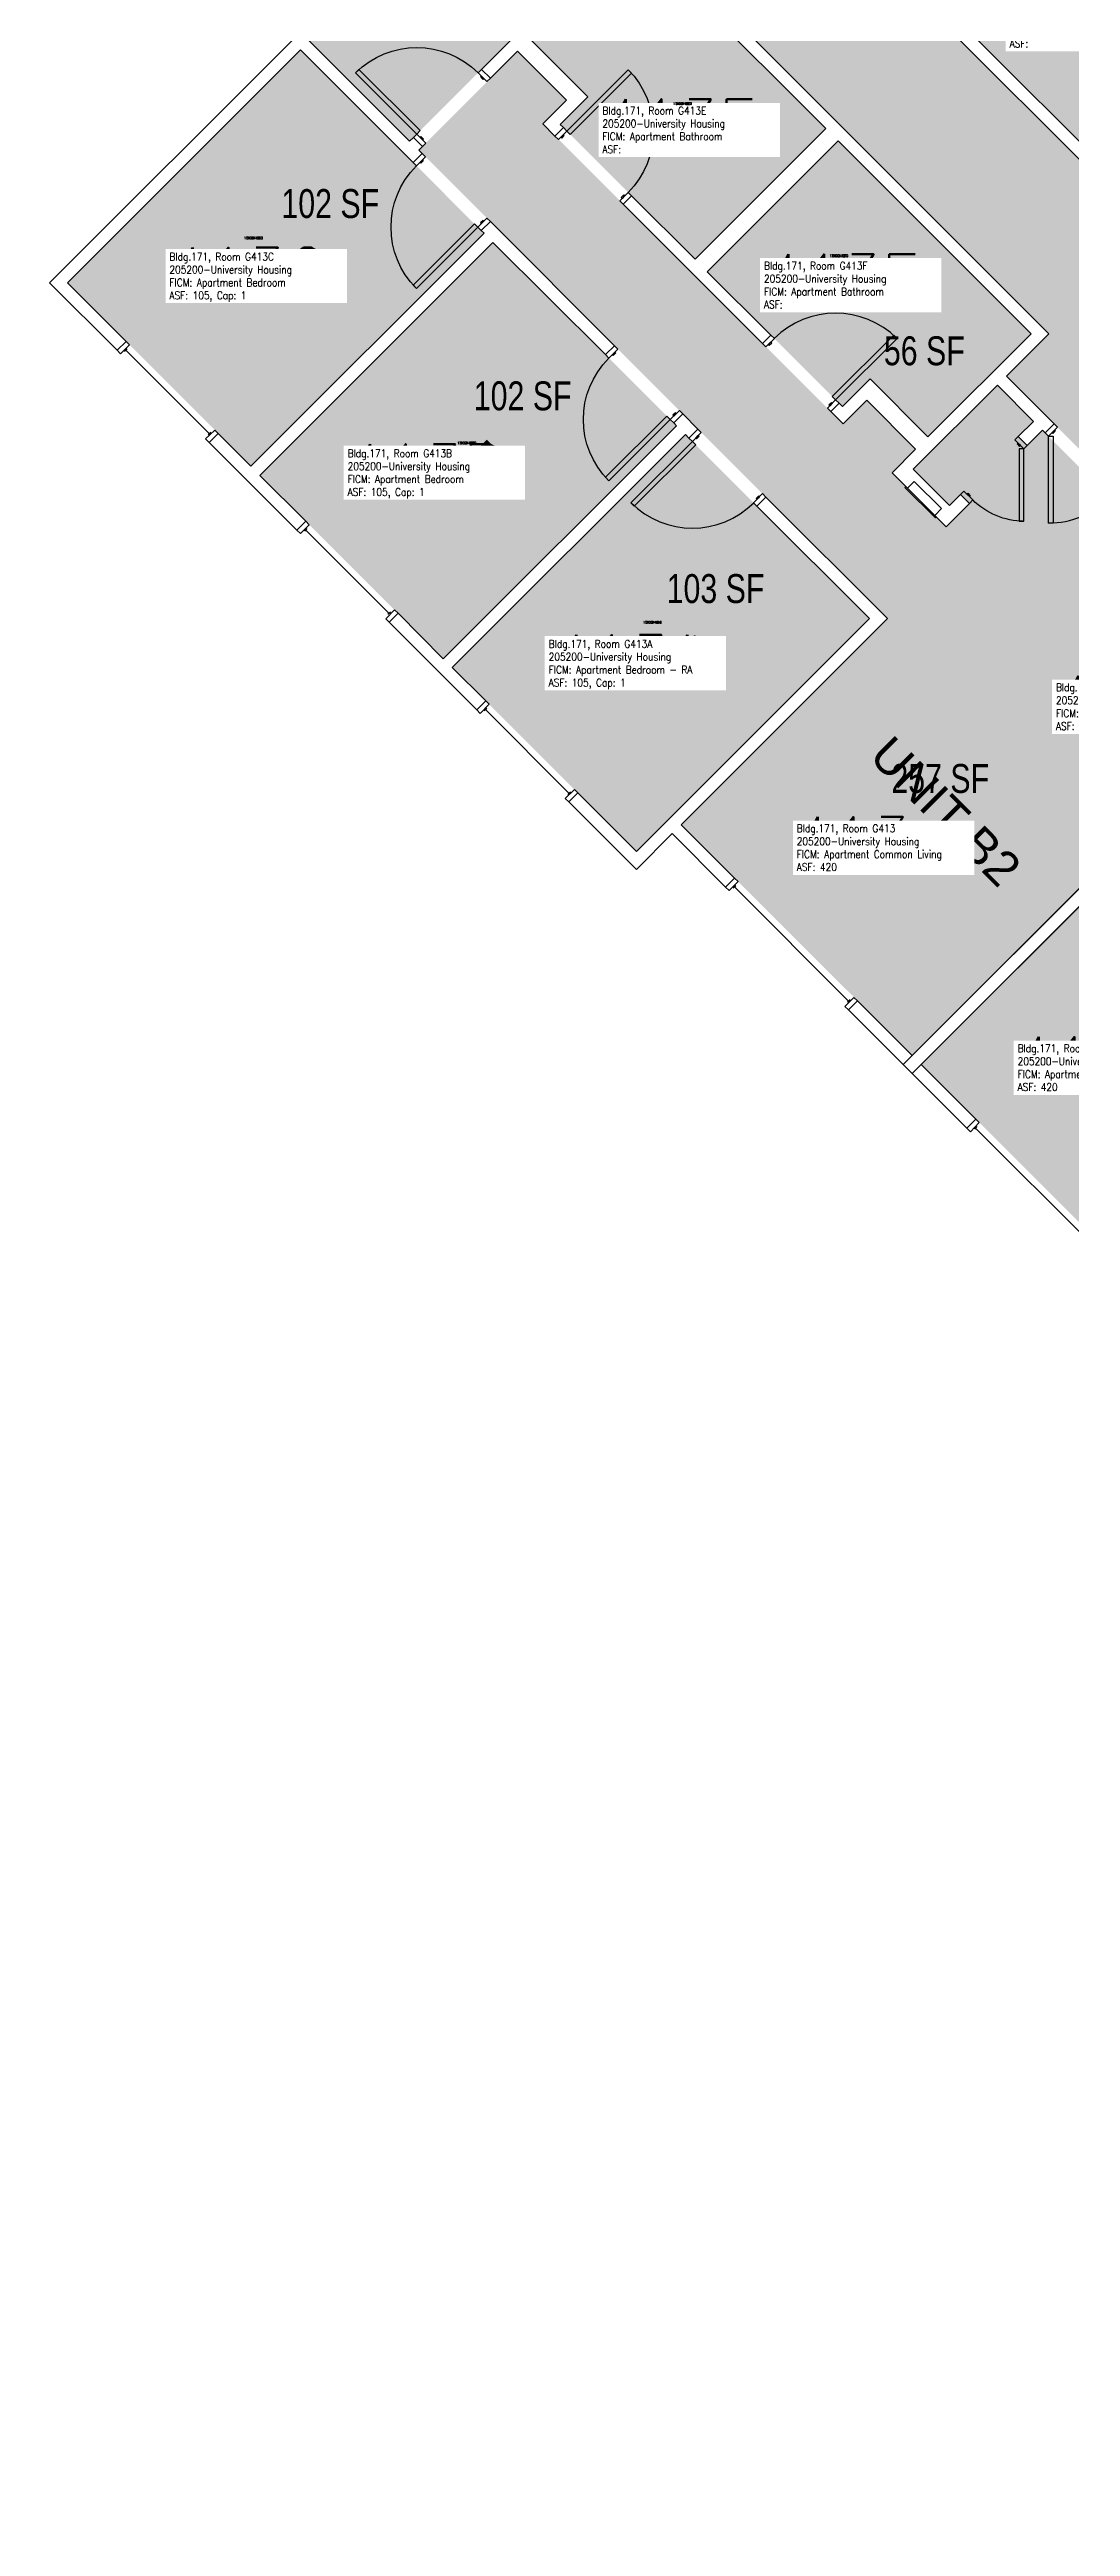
# Model space of a CAD drawing. Header units: inches. Extents: x 1062 to 4030, y -1482 to 1605.
# Drawn here: x 2177 to 2600, y 63 to 1091 of the extents above; entities that cross this region are included whole.
import ezdxf
from ezdxf.enums import TextEntityAlignment as Align

# ---------------------------------------------------------------- set-up
doc = ezdxf.new("R2010")
doc.units = ezdxf.units.IN
doc.header["$LTSCALE"] = 192
doc.header["$MEASUREMENT"] = 0
for name, color, linetype in [('A-AREA-IDEN', 1, 'Continuous'), ('A-DOOR', 2, 'Continuous'), ('A-GLAZ', 1, 'Continuous'), ('A-IDEN-RNUM', 7, 'Continuous'), ('A-IDEN-SNUM', 4, 'Continuous'), ('A-IDEN-VNUM', 4, 'Continuous'), ('A-WALL', 5, 'Continuous'), ('AREA-TEXT', 3, 'Continuous'), ('E-POWER', 2, 'Continuous'), ('Rooms-Category-Color', 7, 'Continuous'), ('Rooms-College-Color', 7, 'Continuous'), ('Rooms-Department-Color', 7, 'Continuous'), ('Rooms-Division-Color', 7, 'Continuous'), ('Rooms-Information', 7, 'Continuous')]:
    doc.layers.add(name, color=color, linetype=linetype)
doc.styles.add('AREA', font='arial.ttf', dxfattribs={"width": 0.75, "height": 12})
doc.styles.add('Dimstyle', font='arial.ttf')
doc.styles.add('ROOMSNUMBER', font='txt.shx', dxfattribs={"height": 0.03})
doc.styles.add('ROOMVNUMBER', font='simplex.shx', dxfattribs={"width": 0.85})
doc.styles.get("Standard").update_dxf_attribs({"font": 'arial.ttf'})

msp = doc.modelspace()

# ---------------------------------------------------------------- hatches: boundary and pattern name
h = msp.add_hatch()
h.set_pattern_fill('ANSI31', color=256, style=0)
h.set_pattern_definition([(270, (1828.62325, 814.43073), (-0.125, 2e-16), [])])
h.paths.add_polyline_path([(2475.9, 993), (2517.5, 951.4), (2524, 957.9), (2482.4, 999.5)], flags=9)
at = {"layer": 'Rooms-Category-Color', "true_color": 0xadadad}
msp.add_hatch(color=253, dxfattribs=at).paths.add_polyline_path([(2330.9, 1232.9), (2373.3, 1275.4), (2633.6, 1015.1), (2651.2, 1032.8), (2709.5, 974.6), (2691.8, 956.9), (2821.9, 826.8), (2839.6, 844.5), (2897.8, 786.2), (2880.1, 768.6), (3535.9, 112.8), (3553.6, 130.5), (3595.4, 88.6), (3577.7, 71), (3700.5, -51.8), (3658, -94.2), (3535.3, 28.5), (3517.6, 10.9), (3475.8, 52.7), (3493.5, 70.3), (2837.7, 726.1), (2820, 708.5), (2761.8, 766.7), (2779.5, 784.4), (2649.3, 914.5), (2631.7, 896.8), (2573.5, 955), (2591.1, 972.7)])
at = {"layer": 'Rooms-Category-Color', "true_color": 0x728ef3}
for points in [[(2330.9, 1225.5), (2242, 1136.6), (2325.9, 1052.6), (2414.9, 1141.5)], [(2553.6, 1102.5), (2633.6, 1022.5), (2676.4, 1065.3), (2652.3, 1089.4), (2663.8, 1100.9), (2607.8, 1156.8)], [(2388.4, 1059.5), (2444.3, 1003.6), (2498.6, 1057.8), (2418.6, 1137.8), (2375.8, 1095.1), (2399.8, 1071)], [(2260.1, 917.7), (2184, 993.8), (2280.7, 1090.5), (2356.8, 1014.3), (2260.4, 918)], [(2534.4, 673.1), (2438.6, 768.9), (2524.1, 854.5), (2329.7, 1048.9), (2370.7, 1089.9), (2391, 1069.6), (2381.2, 1059.8), (2505.7, 935.3), (2515.5, 945.1), (2535.8, 924.8), (2526, 915), (2548.4, 892.6), (2558, 902.2), (2554.3, 905.9), (2549.8, 901.4), (2534.8, 916.4), (2569.7, 951.3), (2584.7, 936.3), (2578.4, 930), (2582.1, 926.2), (2588.4, 932.6), (2631.7, 889.4), (2567.7, 825.4), (2617.3, 775.8), (2606.9, 765.5), (2616.8, 755.6)], [(2503.7, 1052.7), (2583.7, 972.7), (2540.9, 929.9), (2516.9, 954), (2505.4, 942.5), (2449.4, 998.4)], [(2263.8, 913.9), (2339.9, 837.8), (2436.6, 934.5), (2360.5, 1010.6), (2264.1, 914.3)], [(2343.6, 834.1), (2420, 757.8), (2516.7, 854.5), (2440.3, 930.8), (2343.9, 834.4)], [(2627.2, 765.9), (2708.8, 847.6), (2649.3, 907.1), (2567.7, 825.4)], [(2538.1, 669.4), (2633.9, 573.6), (2719.5, 659.1), (2913.9, 464.7), (2954.9, 505.7), (2934.6, 526), (2924.8, 516.2), (2800.3, 640.7), (2810.1, 650.5), (2789.8, 670.8), (2780, 661), (2757.6, 683.4), (2767.2, 693.1), (2770.9, 689.3), (2766.4, 684.8), (2781.4, 669.8), (2816.3, 704.8), (2801.3, 719.7), (2794.9, 713.4), (2791.2, 717.1), (2797.6, 723.5), (2754.4, 766.7), (2690.4, 702.7), (2640.8, 752.3), (2630.4, 741.9), (2620.5, 751.8)]]:
    msp.add_hatch(color=171, dxfattribs=at).paths.add_polyline_path(points)
at = {"layer": 'Rooms-College-Color', "true_color": 0xadadad}
for points in [[(2330.9, 1232.9), (2373.3, 1275.4), (2633.6, 1015.1), (2651.2, 1032.8), (2709.5, 974.6), (2691.8, 956.9), (2821.9, 826.8), (2839.6, 844.5), (2897.8, 786.2), (2880.1, 768.6), (3535.9, 112.8), (3553.6, 130.5), (3595.4, 88.6), (3577.7, 71), (3700.5, -51.8), (3658, -94.2), (3535.3, 28.5), (3517.6, 10.9), (3475.8, 52.7), (3493.5, 70.3), (2837.7, 726.1), (2820, 708.5), (2761.8, 766.7), (2779.5, 784.4), (2649.3, 914.5), (2631.7, 896.8), (2573.5, 955), (2591.1, 972.7)], [(2330.9, 1225.5), (2242, 1136.6), (2325.9, 1052.6), (2414.9, 1141.5)], [(2553.6, 1102.5), (2633.6, 1022.5), (2676.4, 1065.3), (2652.3, 1089.4), (2663.8, 1100.9), (2607.8, 1156.8)], [(2388.4, 1059.5), (2444.3, 1003.6), (2498.6, 1057.8), (2418.6, 1137.8), (2375.8, 1095.1), (2399.8, 1071)], [(2260.1, 917.7), (2184, 993.8), (2280.7, 1090.5), (2356.8, 1014.3), (2260.4, 918)], [(2534.4, 673.1), (2438.6, 768.9), (2524.1, 854.5), (2329.7, 1048.9), (2370.7, 1089.9), (2391, 1069.6), (2381.2, 1059.8), (2505.7, 935.3), (2515.5, 945.1), (2535.8, 924.8), (2526, 915), (2548.4, 892.6), (2558, 902.2), (2554.3, 905.9), (2549.8, 901.4), (2534.8, 916.4), (2569.7, 951.3), (2584.7, 936.3), (2578.4, 930), (2582.1, 926.2), (2588.4, 932.6), (2631.7, 889.4), (2567.7, 825.4), (2617.3, 775.8), (2606.9, 765.5), (2616.8, 755.6)], [(2503.7, 1052.7), (2583.7, 972.7), (2540.9, 929.9), (2516.9, 954), (2505.4, 942.5), (2449.4, 998.4)], [(2263.8, 913.9), (2339.9, 837.8), (2436.6, 934.5), (2360.5, 1010.6), (2264.1, 914.3)], [(2343.6, 834.1), (2420, 757.8), (2516.7, 854.5), (2440.3, 930.8), (2343.9, 834.4)], [(2627.2, 765.9), (2708.8, 847.6), (2649.3, 907.1), (2567.7, 825.4)], [(2538.1, 669.4), (2633.9, 573.6), (2719.5, 659.1), (2913.9, 464.7), (2954.9, 505.7), (2934.6, 526), (2924.8, 516.2), (2800.3, 640.7), (2810.1, 650.5), (2789.8, 670.8), (2780, 661), (2757.6, 683.4), (2767.2, 693.1), (2770.9, 689.3), (2766.4, 684.8), (2781.4, 669.8), (2816.3, 704.8), (2801.3, 719.7), (2794.9, 713.4), (2791.2, 717.1), (2797.6, 723.5), (2754.4, 766.7), (2690.4, 702.7), (2640.8, 752.3), (2630.4, 741.9), (2620.5, 751.8)]]:
    msp.add_hatch(color=253, dxfattribs=at).paths.add_polyline_path(points)
at = {"layer": 'Rooms-Department-Color', "true_color": 0xacacac}
msp.add_hatch(color=253, dxfattribs=at).paths.add_polyline_path([(2330.9, 1232.9), (2373.3, 1275.4), (2633.6, 1015.1), (2651.2, 1032.8), (2709.5, 974.6), (2691.8, 956.9), (2821.9, 826.8), (2839.6, 844.5), (2897.8, 786.2), (2880.1, 768.6), (3535.9, 112.8), (3553.6, 130.5), (3595.4, 88.6), (3577.7, 71), (3700.5, -51.8), (3658, -94.2), (3535.3, 28.5), (3517.6, 10.9), (3475.8, 52.7), (3493.5, 70.3), (2837.7, 726.1), (2820, 708.5), (2761.8, 766.7), (2779.5, 784.4), (2649.3, 914.5), (2631.7, 896.8), (2573.5, 955), (2591.1, 972.7)])
at = {"layer": 'Rooms-Department-Color', "true_color": 0x604aed}
for points in [[(2330.9, 1225.5), (2242, 1136.6), (2325.9, 1052.6), (2414.9, 1141.5)], [(2553.6, 1102.5), (2633.6, 1022.5), (2676.4, 1065.3), (2652.3, 1089.4), (2663.8, 1100.9), (2607.8, 1156.8)], [(2388.4, 1059.5), (2444.3, 1003.6), (2498.6, 1057.8), (2418.6, 1137.8), (2375.8, 1095.1), (2399.8, 1071)], [(2260.1, 917.7), (2184, 993.8), (2280.7, 1090.5), (2356.8, 1014.3), (2260.4, 918)], [(2534.4, 673.1), (2438.6, 768.9), (2524.1, 854.5), (2329.7, 1048.9), (2370.7, 1089.9), (2391, 1069.6), (2381.2, 1059.8), (2505.7, 935.3), (2515.5, 945.1), (2535.8, 924.8), (2526, 915), (2548.4, 892.6), (2558, 902.2), (2554.3, 905.9), (2549.8, 901.4), (2534.8, 916.4), (2569.7, 951.3), (2584.7, 936.3), (2578.4, 930), (2582.1, 926.2), (2588.4, 932.6), (2631.7, 889.4), (2567.7, 825.4), (2617.3, 775.8), (2606.9, 765.5), (2616.8, 755.6)], [(2503.7, 1052.7), (2583.7, 972.7), (2540.9, 929.9), (2516.9, 954), (2505.4, 942.5), (2449.4, 998.4)], [(2263.8, 913.9), (2339.9, 837.8), (2436.6, 934.5), (2360.5, 1010.6), (2264.1, 914.3)], [(2343.6, 834.1), (2420, 757.8), (2516.7, 854.5), (2440.3, 930.8), (2343.9, 834.4)], [(2627.2, 765.9), (2708.8, 847.6), (2649.3, 907.1), (2567.7, 825.4)], [(2538.1, 669.4), (2633.9, 573.6), (2719.5, 659.1), (2913.9, 464.7), (2954.9, 505.7), (2934.6, 526), (2924.8, 516.2), (2800.3, 640.7), (2810.1, 650.5), (2789.8, 670.8), (2780, 661), (2757.6, 683.4), (2767.2, 693.1), (2770.9, 689.3), (2766.4, 684.8), (2781.4, 669.8), (2816.3, 704.8), (2801.3, 719.7), (2794.9, 713.4), (2791.2, 717.1), (2797.6, 723.5), (2754.4, 766.7), (2690.4, 702.7), (2640.8, 752.3), (2630.4, 741.9), (2620.5, 751.8)]]:
    msp.add_hatch(color=173, dxfattribs=at).paths.add_polyline_path(points)
at = {"layer": 'Rooms-Division-Color', "true_color": 0xadadad}
msp.add_hatch(color=253, dxfattribs=at).paths.add_polyline_path([(2330.9, 1232.9), (2373.3, 1275.4), (2633.6, 1015.1), (2651.2, 1032.8), (2709.5, 974.6), (2691.8, 956.9), (2821.9, 826.8), (2839.6, 844.5), (2897.8, 786.2), (2880.1, 768.6), (3535.9, 112.8), (3553.6, 130.5), (3595.4, 88.6), (3577.7, 71), (3700.5, -51.8), (3658, -94.2), (3535.3, 28.5), (3517.6, 10.9), (3475.8, 52.7), (3493.5, 70.3), (2837.7, 726.1), (2820, 708.5), (2761.8, 766.7), (2779.5, 784.4), (2649.3, 914.5), (2631.7, 896.8), (2573.5, 955), (2591.1, 972.7)])
at = {"layer": 'Rooms-Division-Color', "true_color": 0x604aed}
for points in [[(2330.9, 1225.5), (2242, 1136.6), (2325.9, 1052.6), (2414.9, 1141.5)], [(2553.6, 1102.5), (2633.6, 1022.5), (2676.4, 1065.3), (2652.3, 1089.4), (2663.8, 1100.9), (2607.8, 1156.8)], [(2388.4, 1059.5), (2444.3, 1003.6), (2498.6, 1057.8), (2418.6, 1137.8), (2375.8, 1095.1), (2399.8, 1071)], [(2260.1, 917.7), (2184, 993.8), (2280.7, 1090.5), (2356.8, 1014.3), (2260.4, 918)], [(2534.4, 673.1), (2438.6, 768.9), (2524.1, 854.5), (2329.7, 1048.9), (2370.7, 1089.9), (2391, 1069.6), (2381.2, 1059.8), (2505.7, 935.3), (2515.5, 945.1), (2535.8, 924.8), (2526, 915), (2548.4, 892.6), (2558, 902.2), (2554.3, 905.9), (2549.8, 901.4), (2534.8, 916.4), (2569.7, 951.3), (2584.7, 936.3), (2578.4, 930), (2582.1, 926.2), (2588.4, 932.6), (2631.7, 889.4), (2567.7, 825.4), (2617.3, 775.8), (2606.9, 765.5), (2616.8, 755.6)], [(2503.7, 1052.7), (2583.7, 972.7), (2540.9, 929.9), (2516.9, 954), (2505.4, 942.5), (2449.4, 998.4)], [(2263.8, 913.9), (2339.9, 837.8), (2436.6, 934.5), (2360.5, 1010.6), (2264.1, 914.3)], [(2343.6, 834.1), (2420, 757.8), (2516.7, 854.5), (2440.3, 930.8), (2343.9, 834.4)], [(2627.2, 765.9), (2708.8, 847.6), (2649.3, 907.1), (2567.7, 825.4)], [(2538.1, 669.4), (2633.9, 573.6), (2719.5, 659.1), (2913.9, 464.7), (2954.9, 505.7), (2934.6, 526), (2924.8, 516.2), (2800.3, 640.7), (2810.1, 650.5), (2789.8, 670.8), (2780, 661), (2757.6, 683.4), (2767.2, 693.1), (2770.9, 689.3), (2766.4, 684.8), (2781.4, 669.8), (2816.3, 704.8), (2801.3, 719.7), (2794.9, 713.4), (2791.2, 717.1), (2797.6, 723.5), (2754.4, 766.7), (2690.4, 702.7), (2640.8, 752.3), (2630.4, 741.9), (2620.5, 751.8)]]:
    msp.add_hatch(color=173, dxfattribs=at).paths.add_polyline_path(points)

# ---------------------------------------------------------------- linework, layer by layer
at = {"layer": 'A-DOOR'}
for points in [[(2328.9, 1055.5), (2330.3, 1057), (2304.8, 1082.4), (2303.4, 1081)], [(2358, 1077.3), (2359.4, 1078.7), (2355.7, 1082.4), (2354.3, 1081)], [(2356.8, 1078.5), (2356.4, 1078.2), (2355.4, 1079.2), (2355.7, 1079.6)], [(2391.1, 1056.8), (2392.5, 1055.4), (2418, 1080.8), (2416.6, 1082.2)], [(2332.6, 1051.8), (2331.2, 1050.4), (2327.5, 1054.1), (2328.9, 1055.5)], [(2331.3, 1053.1), (2331.7, 1053.4), (2330.6, 1054.5), (2330.3, 1054.1)], [(2387.7, 1053.3), (2386.2, 1054.7), (2389.7, 1058.2), (2391.1, 1056.8)], [(2388.6, 1054.3), (2389, 1053.9), (2390, 1055), (2389.7, 1055.4)], [(2332.5, 1046.1), (2331.1, 1047.5), (2327.4, 1043.8), (2328.8, 1042.4)], [(2331.3, 1044.8), (2331.6, 1044.5), (2330.5, 1043.4), (2330.2, 1043.8)], [(2413.1, 1027.9), (2414.5, 1026.5), (2418, 1029.9), (2416.6, 1031.3)], [(2414.1, 1028.8), (2413.7, 1029.2), (2414.8, 1030.3), (2415.1, 1029.9)], [(2354.2, 1016.9), (2352.8, 1018.3), (2327.4, 992.9), (2328.8, 991.5)], [(2357.9, 1020.6), (2359.4, 1019.2), (2355.6, 1015.5), (2354.2, 1016.9)], [(2356.7, 1019.4), (2356.4, 1019.7), (2355.3, 1018.7), (2355.6, 1018.3)], [(2412.3, 966.3), (2410.9, 967.7), (2407.2, 964), (2408.6, 962.6)], [(2473.7, 967.2), (2472.3, 968.6), (2475.8, 972.1), (2477.2, 970.7)], [(2474.7, 968.2), (2475.1, 967.9), (2476.1, 968.9), (2475.8, 969.3)], [(2502.6, 945.2), (2501.2, 946.6), (2526.7, 972.1), (2528.1, 970.7)], [(2411.1, 965), (2411.4, 964.7), (2410.4, 963.6), (2410, 964)], [(2434, 937.1), (2432.6, 938.5), (2407.2, 913.1), (2408.6, 911.6)], [(2437.8, 940.8), (2439.2, 939.4), (2435.5, 935.7), (2434, 937.1)], [(2436.5, 939.6), (2436.2, 939.9), (2435.1, 938.9), (2435.5, 938.5)], [(2499.2, 941.8), (2500.6, 940.4), (2504.1, 943.8), (2502.6, 945.2)], [(2500.2, 942.7), (2499.8, 943.1), (2500.9, 944.2), (2501.2, 943.8)], [(2443.2, 928), (2444.6, 926.6), (2419.1, 901.1), (2417.7, 902.5)], [(2446.9, 931.7), (2445.5, 933.1), (2441.7, 929.4), (2443.2, 928)], [(2445.6, 930.5), (2446, 930.1), (2444.9, 929.1), (2444.6, 929.4)], [(2577, 928.6), (2578.4, 930), (2582.1, 926.3), (2580.7, 924.9)], [(2578.2, 927.3), (2577.9, 927), (2578.9, 925.9), (2579.3, 926.3)], [(2594.6, 933.9), (2593.2, 935.3), (2589.5, 931.6), (2590.9, 930.1)], [(2590.9, 930.1), (2592.9, 930.1), (2592.9, 894.1), (2590.9, 894.1)], [(2593.4, 932.6), (2593.7, 932.3), (2592.7, 931.2), (2592.3, 931.6)], [(2580.7, 924.9), (2578.7, 924.9), (2578.7, 894.9), (2580.7, 894.9)], [(2472.3, 906.3), (2473.7, 904.8), (2470, 901.1), (2468.6, 902.5)], [(2471.1, 905), (2470.7, 905.4), (2469.7, 904.3), (2470, 904)], [(2555.8, 907.4), (2554.4, 906), (2558.1, 902.2), (2559.5, 903.7)], [(2557, 906.1), (2557.4, 906.5), (2558.4, 905.4), (2558.1, 905.1)]]:
    msp.add_lwpolyline(points, close=True, dxfattribs=at)
at = {"layer": 'A-DOOR', "extrusion": (0, 0, -1)}
for centre, radius, start, end in [((-2328.9, 1055.5), 36, 45, 135), ((-2391.1, 1056.8), 36, 135, 225), ((-2354.2, 1016.9), 36, 315, 45), ((-2434, 937.1), 36, 315, 45), ((-2580.7, 924.9), 30, 270, 315)]:
    msp.add_arc(centre, radius, start, end, dxfattribs=at)
at = {"layer": 'A-DOOR'}
for centre, start, end in [((2502.6, 945.2), 45, 135), ((2590.9, 930.1), 270, 315), ((2443.2, 928), 225, 315)]:
    msp.add_arc(centre, 36, start, end, dxfattribs=at)
at = {"layer": 'A-GLAZ'}
for p, q in [((2208.7, 966.4), (2207.7, 965.3)), ((2242.8, 931.2), (2208.2, 965.8)), ((2243.4, 931.7), (2242.3, 930.7)), ((2283.3, 891.8), (2282.3, 890.7)), ((2317.5, 856.6), (2282.8, 891.2)), ((2318, 857.1), (2316.9, 856.1)), ((2357.9, 817.2), (2356.9, 816.1)), ((2392, 782), (2357.4, 816.7)), ((2392.6, 782.5), (2391.5, 781.5)), ((2461.2, 743.6), (2460.1, 742.6)), ((2508, 695.7), (2460.7, 743.1)), ((2508.6, 696.2), (2507.5, 695.2)), ((2561.2, 643.6), (2560.2, 642.5)), ((2560.7, 643), (2608.1, 595.7))]:
    msp.add_line(p, q, dxfattribs=at)
for points in [[(2206, 964.3), (2204.6, 965.8), (2208.3, 969.5), (2209.7, 968.1)], [(2241.3, 929), (2242.8, 927.6), (2246.5, 931.3), (2245.1, 932.7)], [(2280.6, 889.7), (2279.2, 891.1), (2282.9, 894.9), (2284.3, 893.4)], [(2316, 854.4), (2317.4, 853), (2321.1, 856.7), (2319.7, 858.1)], [(2355.2, 815.1), (2353.8, 816.6), (2357.5, 820.3), (2358.9, 818.9)], [(2390.5, 779.8), (2392, 778.4), (2395.7, 782.1), (2394.3, 783.5)], [(2458.4, 741.6), (2457, 743), (2460.7, 746.7), (2462.2, 745.3)], [(2506.5, 693.5), (2507.9, 692.1), (2511.7, 695.8), (2510.2, 697.2)], [(2558.5, 641.5), (2557.1, 643), (2560.8, 646.7), (2562.2, 645.3)]]:
    msp.add_lwpolyline(points, close=True, dxfattribs=at)
at = {"layer": 'A-WALL'}
for p, q in [((2464.3, 1184.4), (2633.6, 1015.1)), ((2357.6, 1084.3), (2414.9, 1141.5)), ((2421.9, 1142), (2591.1, 972.7)), ((2498.6, 1057.8), (2418.6, 1137.8)), ((2633.6, 1022.6), (2553.6, 1102.6)), ((2176.6, 993.8), (2277, 1094.2)), ((2280.7, 1090.5), (2184, 993.8)), ((2327.4, 1043.8), (2280.7, 1090.5)), ((2281.1, 1097.4), (2325.9, 1052.6)), ((2370.7, 1089.9), (2361.3, 1080.6)), ((2391, 1069.6), (2370.7, 1089.9)), ((2375.8, 1095.1), (2399.8, 1071)), ((2355.7, 1082.4), (2357.6, 1084.3)), ((2359.4, 1078.7), (2355.7, 1082.4)), ((2361.3, 1080.6), (2359.4, 1078.7)), ((2381.2, 1059.8), (2391, 1069.6)), ((2399.8, 1071), (2388.4, 1059.5)), ((2386.2, 1054.7), (2381.2, 1059.8)), ((2388.4, 1059.5), (2389.7, 1058.2)), ((2325.9, 1052.6), (2327.5, 1054.1)), ((2327.5, 1054.1), (2331.2, 1050.4)), ((2331.2, 1050.4), (2329.7, 1048.9)), ((2329.7, 1048.9), (2331.1, 1047.5)), ((2389.7, 1058.2), (2386.2, 1054.7)), ((2444.3, 1003.6), (2498.6, 1057.8)), ((2503.7, 1052.7), (2449.4, 998.4)), ((2583.7, 972.7), (2503.7, 1052.7)), ((2331.1, 1047.5), (2327.4, 1043.8)), ((2414.5, 1026.5), (2418, 1029.9)), ((2418, 1029.9), (2444.3, 1003.6)), ((2355.6, 1015.5), (2359.4, 1019.2)), ((2359.4, 1019.2), (2410.9, 967.7)), ((2472.3, 968.6), (2414.5, 1026.5)), ((2260.1, 917.7), (2356.8, 1014.4)), ((2360.5, 1010.6), (2263.8, 913.9)), ((2356.8, 1014.4), (2355.6, 1015.5)), ((2407.2, 964), (2360.5, 1010.6)), ((2449.4, 998.4), (2475.8, 972.1)), ((2204.6, 965.8), (2176.6, 993.8)), ((2184, 993.8), (2208.3, 969.5)), ((2208.3, 969.5), (2204.6, 965.8)), ((2410.9, 967.7), (2407.2, 964)), ((2475.8, 972.1), (2472.3, 968.6)), ((2540.9, 929.9), (2583.7, 972.7)), ((2591.1, 972.7), (2573.5, 955)), ((2505.4, 942.5), (2516.9, 954)), ((2516.9, 954), (2540.9, 929.9)), ((2569.7, 951.3), (2534.8, 916.4)), ((2584.7, 936.3), (2569.7, 951.3)), ((2573.5, 955), (2593.2, 935.3)), ((2435.5, 935.7), (2439.2, 939.4)), ((2436.6, 934.5), (2435.5, 935.7)), ((2439.2, 939.4), (2445.5, 933.1)), ((2500.6, 940.4), (2504.1, 943.8)), ((2505.7, 935.3), (2500.6, 940.4)), ((2504.1, 943.8), (2505.4, 942.5)), ((2515.5, 945.1), (2505.7, 935.3)), ((2535.8, 924.8), (2515.5, 945.1)), ((2578.4, 930), (2584.7, 936.3)), ((2242.8, 927.6), (2246.5, 931.3)), ((2279.2, 891.1), (2242.8, 927.6)), ((2246.5, 931.3), (2260.1, 917.7)), ((2339.9, 837.8), (2436.6, 934.5)), ((2440.3, 930.8), (2343.6, 834.1)), ((2441.7, 929.4), (2440.3, 930.8)), ((2445.5, 933.1), (2441.7, 929.4)), ((2582.1, 926.3), (2578.4, 930)), ((2588.4, 932.6), (2582.1, 926.3)), ((2589.5, 931.6), (2588.4, 932.6)), ((2593.2, 935.3), (2589.5, 931.6)), ((2526, 915), (2535.8, 924.8)), ((2548.4, 892.6), (2526, 915)), ((2534.8, 916.4), (2549.8, 901.4)), ((2263.8, 913.9), (2282.9, 894.9)), ((2470, 901.1), (2473.7, 904.8)), ((2473.7, 904.8), (2524.1, 854.5)), ((2549.8, 901.4), (2554.4, 906)), ((2554.4, 906), (2558.1, 902.2)), ((2282.9, 894.9), (2279.2, 891.1)), ((2516.7, 854.5), (2470, 901.1)), ((2558.1, 902.2), (2548.4, 892.6)), ((2317.4, 853), (2321.1, 856.7)), ((2321.1, 856.7), (2339.9, 837.8)), ((2420, 757.8), (2516.7, 854.5)), ((2524.1, 854.5), (2438.6, 768.9)), ((2353.8, 816.6), (2317.4, 853)), ((2712.6, 851.3), (2530.7, 669.4)), ((2716.3, 847.6), (2534.4, 665.7)), ((2343.6, 834.1), (2357.5, 820.3)), ((2357.5, 820.3), (2353.8, 816.6)), ((2392, 778.4), (2395.7, 782.1)), ((2395.7, 782.1), (2420, 757.8)), ((2420, 750.3), (2392, 778.4)), ((2434.8, 765.2), (2420, 750.3)), ((2457, 743), (2434.8, 765.2)), ((2438.6, 768.9), (2460.7, 746.7)), ((2534.4, 673.1), (2616.8, 755.6)), ((2538.1, 669.4), (2620.5, 751.8)), ((2460.7, 746.7), (2457, 743)), ((2507.9, 692.1), (2511.7, 695.8)), ((2534.4, 665.7), (2507.9, 692.1)), ((2511.7, 695.8), (2534.4, 673.1)), ((2530.7, 669.4), (2557.1, 643)), ((2560.8, 646.7), (2538.1, 669.4)), ((2557.1, 643), (2560.8, 646.7))]:
    msp.add_line(p, q, dxfattribs=at)
at = {"layer": 'E-POWER'}
msp.add_lwpolyline([(2544.4, 896.6), (2544.1, 896.2), (2531.3, 908.9), (2531.7, 909.3)], close=True, dxfattribs=at)
msp.add_lwpolyline([(2543.7, 897.3), (2546.5, 900.1), (2535.2, 911.4), (2532.4, 908.6)], dxfattribs=at)

# ---------------------------------------------------------------- texts
at = {"layer": 'A-AREA-IDEN'}
msp.add_text('UNIT B2', height=14.4, rotation=315, dxfattribs=at).set_placement((2543.2, 769.4), align=Align.CENTER)
at = {"layer": 'A-AREA-IDEN', "char_height": 16, "width": 1, "attachment_point": 1, "rotation": 314.9967, "style": 'Dimstyle'}
for s, insert in [('{\\C1;C}', (2282.9, 1012.2)), ('{\\C1;B}', (2356.6, 930)), ('{\\C1;A}', (2439.8, 852))]:
    msp.add_mtext(s, dxfattribs=dict(at, insert=insert))
at = {"layer": 'A-IDEN-RNUM', "style": 'ROOMSNUMBER', "width": 0.85}
for s, p in [('0413-E0', (2439.1, 1068.2)), ('0413-C0', (2261.1, 1012.4)), ('0413-F0', (2504, 1005)), ('0413-B0', (2349.6, 927.3)), ('0413-A0', (2426.6, 852.9)), ('0413-00', (2501.8, 753.3)), ('0415-00', (2592.9, 661.2))]:
    msp.add_text(s, height=1, dxfattribs=at).set_placement(p, align=Align.MIDDLE_CENTER)
at = {"layer": 'A-IDEN-SNUM', "style": 'ROOMSNUMBER', "width": 0.85}
for s, p in [('1710G413E0', (2439.1, 1068.2)), ('1710G413C0', (2261.1, 1012.4)), ('1710G413F0', (2504, 1005)), ('1710G413B0', (2349.6, 927.3)), ('1710G413A0', (2426.6, 852.9)), ('1710G41300', (2501.8, 753.3)), ('1710G41500', (2592.9, 661.2))]:
    msp.add_text(s, height=1, dxfattribs=at).set_placement(p, align=Align.MIDDLE_CENTER)
at = {"layer": 'A-IDEN-VNUM', "style": 'ROOMVNUMBER', "width": 0.85}
for s, p in [('413E', (2437.3, 1058.8)), ('413C', (2258.6, 997.2)), ('413F', (2504.4, 994.4)), ('413B', (2332.1, 915.6)), ('413A', (2416.4, 836.4)), ('413K', (2625.9, 819.5)), ('413', (2509.2, 760.9)), ('415', (2600.9, 669.6))]:
    msp.add_text(s, height=22.5, dxfattribs=at).set_placement(p, align=Align.MIDDLE_CENTER)
at = {"layer": 'AREA-TEXT', "style": 'AREA', "width": 0.75}
for s, p in [('102 SF', (2293, 1026.7)), ('56 SF', (2539.4, 965.6)), ('102 SF', (2372.8, 946.9)), ('103 SF', (2452.8, 866.9)), ('257 SF', (2546, 788.1))]:
    msp.add_text(s, height=12, dxfattribs=at).set_placement(p, align=Align.MIDDLE_CENTER)

# ---------------------------------------------------------------- next in the draw order: texts
at = {"layer": 'Rooms-Information', "width": 72, "attachment_point": 7, "style": 'ROOMVNUMBER', "bg_fill": 3, "box_fill_scale": 1.5, "bg_fill_color": 256, "bg_fill_true_color": 13158600, "bg_fill_transparency": 0}
for s, insert, char_height in [('Bldg.171, Room G412E^M^J205200-University Housing^M^JFICM: Apartment Bathroom^M^JASF: ', (2574.8, 1091.5), 3.214), ('Bldg.171, Room G413E^M^J205200-University Housing^M^JFICM: Apartment Bathroom^M^JASF: ', (2405.9, 1047.6), 3.214), ('Bldg.171, Room G413C^M^J205200-University Housing^M^JFICM: Apartment Bedroom^M^JASF: 105, Cap: 1', (2226.3, 985.9), 3.214), ('Bldg.171, Room G413F^M^J205200-University Housing^M^JFICM: Apartment Bathroom^M^JASF: ', (2472.9, 983.2), 3.214), ('Bldg.171, Room G413B^M^J205200-University Housing^M^JFICM: Apartment Bedroom^M^JASF: 105, Cap: 1', (2300.2, 904.3), 3.214), ('Bldg.171, Room G413A^M^J205200-University Housing^M^JFICM: Apartment Bedroom - RA^M^JASF: 105, Cap: 1', (2383.6, 825.2), 3.2143), ('Bldg.171, Room G413K^M^J205200-University Housing^M^JFICM: Apartment Kitchen^M^JASF: ', (2594, 808.2), 3.214), ('Bldg.171, Room G413^M^J205200-University Housing^M^JFICM: Apartment Common Living^M^JASF: 420', (2486.5, 749.7), 3.214), ('Bldg.171, Room G415^M^J205200-University Housing^M^JFICM: Apartment Common Living^M^JASF: 420', (2578.1, 658.4), 3.214)]:
    msp.add_mtext(s, dxfattribs=dict(at, insert=insert, char_height=char_height))

doc.saveas('drawing.dxf')
